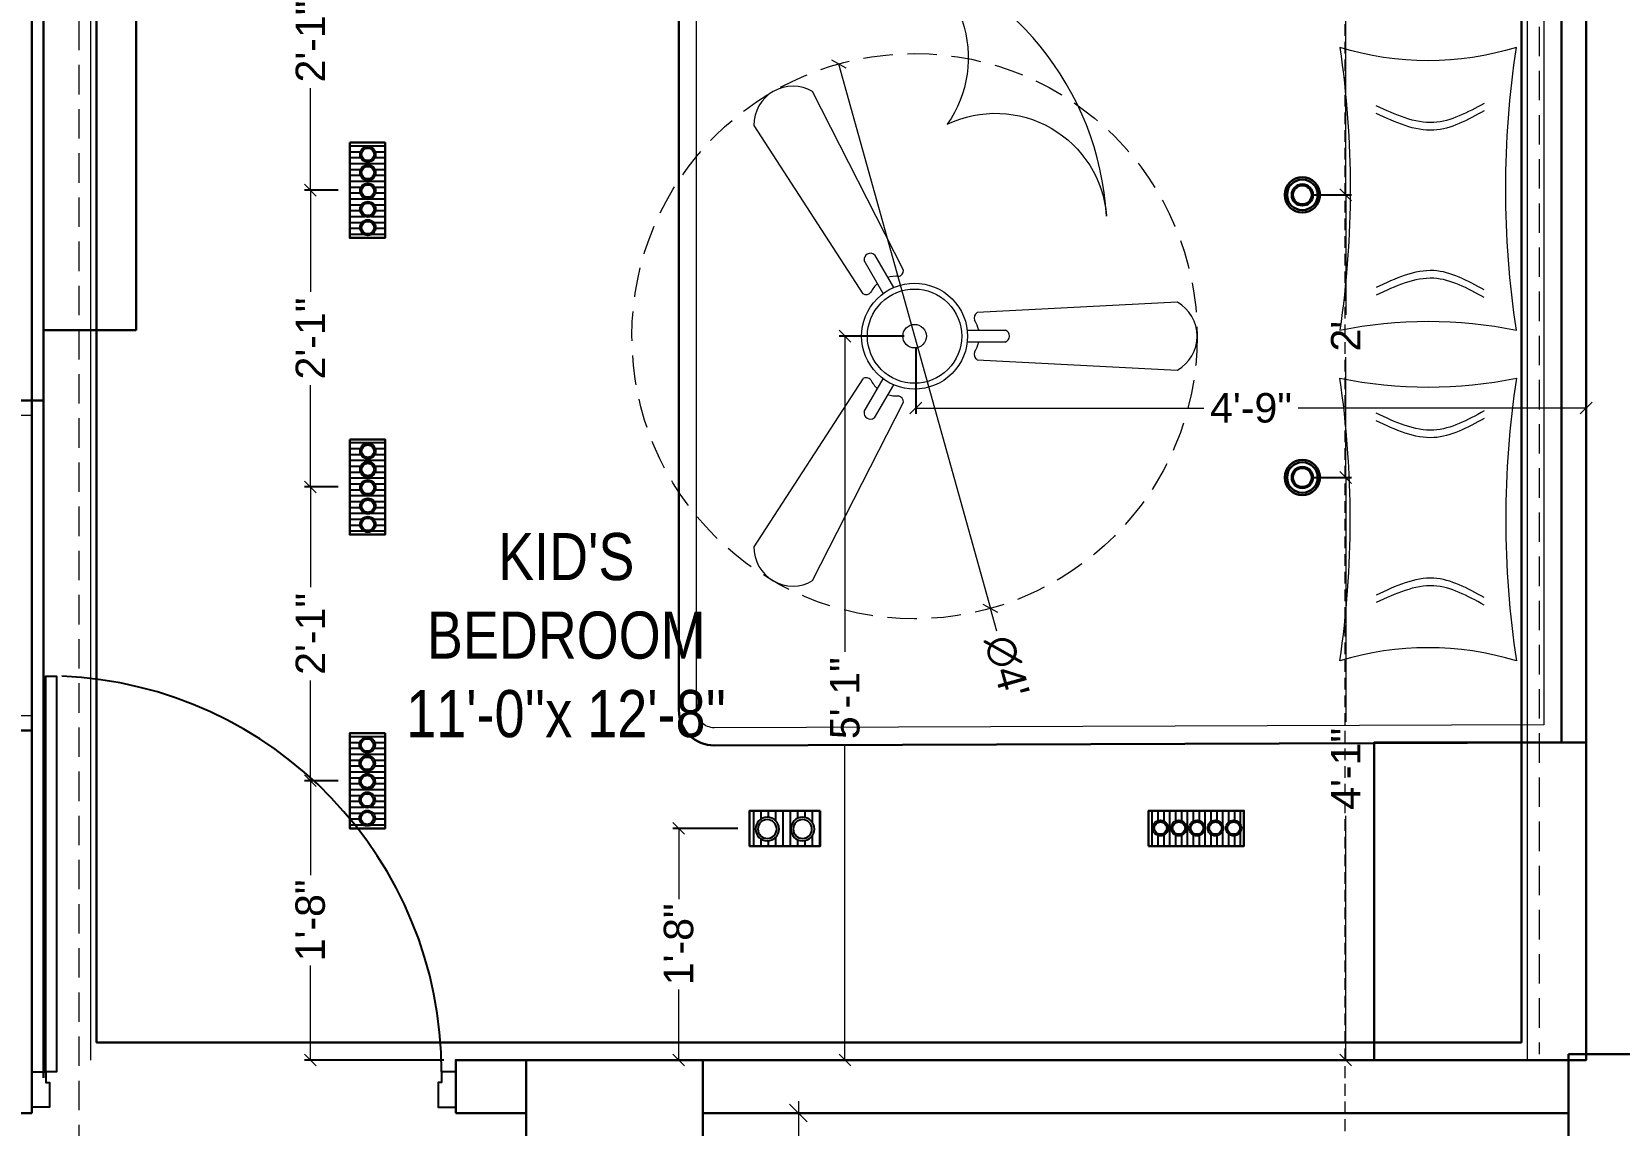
# Model space of a CAD drawing. Header units: millimetres. Extents: x 56222 to 3066687, y -650199 to -121287.
# Drawn here: x 129309.3 to 129444.1, y -185277.5 to -185184.6 of the extents above; entities that cross this region are included whole.
import ezdxf

# ---------------------------------------------------------------- set-up
doc = ezdxf.new("R2010")
doc.units = ezdxf.units.MM
doc.header["$MEASUREMENT"] = 0
doc.header["$PDMODE"] = 35
for name, pattern in [('00 . GROUND FLOOR$0$DASHED', [0.75, 0.5, -0.25]), ('CENTER', [2, 1.25, -0.25, 0.25, -0.25]), ('DASHED', [0.75, 0.5, -0.25]), ('DASHED2', [0.375, 0.25, -0.125]), ('DASHEDX2', [1.5, 1, -0.5])]:
    doc.linetypes.add(name, pattern=pattern)
doc.layers.get('Defpoints').update_dxf_attribs({"color": 220})
doc.layers.add('AR DOOR', color=40, linetype='Continuous')
doc.layers.add('AR ELE-5', color=134, linetype='Continuous')
for name, color, linetype, lineweight in [('COLUMN', 1, 'Continuous', 30), ('dim05', 1, 'Continuous', 13), ('Electrical', 84, 'Continuous', 30), ('FIRST FLOOR', 7, 'Continuous', 9), ('FIRST FLOOR ( TEXT )', 7, 'Continuous', 9), ('FIRST FLOOR_( PLine )_', 251, 'Continuous', 30), ('FURNITURE', 32, 'Continuous', 9), ('furniture dimensions', 1, 'DASHED', 0), ('FURNITURE-1', 252, 'Continuous', 13), ('GF FALSE CEILING', 6, 'Continuous', 35), ('Labelling', 1, 'Continuous', 25), ('wall', 7, 'Continuous', 30)]:
    doc.layers.add(name, color=color, linetype=linetype, lineweight=lineweight)
doc.styles.add('Arial', font='arial.ttf')
doc.styles.add('century g', font='GOTHIC.TTF')
doc.styles.add('KATHA', font='swissc.ttf')
doc.styles.get("Standard").update_dxf_attribs({"font": 'arial.ttf', "height": 6})
doc.dimstyles.new('Archana', dxfattribs={"dimtxt": 2, "dimasz": 0.75, "dimexe": 0.5, "dimexo": 0.5, "dimgap": 0, "dimtad": 0, "dimzin": 0, "dimdsep": 46, "dimlunit": 4, "dimtxsty": 'century g', "dimblk": 'OBLIQUE', "dimcen": 0, "dimdle": 1, "dimclrd": 256, "dimclre": 256, "dimclrt": 256, "dimadec": 0, "dimazin": 0, "dimtfac": 1, "dimtofl": 0, "dimtmove": 1, "dimatfit": 3, "dimfxl": 1, "dimfxlon": 1, "dimtolj": 1, "dimtzin": 0, "dimlwd": -1, "dimlwe": -1, "dimarcsym": 0})
doc.dimstyles.new('ISO-25', dxfattribs={"dimtxt": 2.5, "dimasz": 1, "dimexe": 0.5, "dimexo": 1, "dimtad": 0, "dimdec": 1, "dimlunit": 4, "dimtxsty": 'Standard', "dimblk": 'OBLIQUE', "dimcen": 2.5, "dimclrd": 1, "dimclre": 1, "dimclrt": 5, "dimadec": 0, "dimazin": 0, "dimtfac": 1, "dimtdec": 1, "dimtmove": 0, "dimatfit": 3, "dimfxl": 1, "dimlwd": -1, "dimarcsym": 0})

# ---------------------------------------------------------------- blocks, each defined once
blk = doc.blocks.new('*U19')
for points in [[(-1160, 0), (-1120, 0), (-1120, 30), (-1110, 30), (-1110, 100), (-1160, 100)], [(40, 0), (0, 0), (0, 30), (-10, 30), (-10, 100), (40, 100)], [(0, 0), (0, -1120), (-30, -1120), (-30, 0)]]:
    blk.add_lwpolyline(points, close=True)
at = {"layer": 'AR ELE-5', "linetype": 'ByBlock', "ltscale": 15}
blk.add_arc((1.6, 0.7), 1121.6, 180.0347, 267.627, dxfattribs=at)
blk = doc.blocks.new('KIDS')
at = {"layer": 'FURNITURE', "color": 9, "lineweight": 5, "true_color": 0xc7c8ca}
for p, q in [((134669.9, -183424.79), (134669.9, -183300.79)), ((134682.4, -183301.79), (134807.4, -183301.79)), ((134679.9, -183424.79), (134681.4, -183428.79)), ((134681.4, -183424.79), (134679.9, -183428.79)), ((134682.4, -183423.79), (134807.4, -183423.79))]:
    blk.add_line(p, q, dxfattribs=at)
at = {"layer": 'FURNITURE', "color": 9, "lineweight": 30, "true_color": 0xc7c8ca}
for p, q in [((134682.4, -183300.79), (134682.4, -183301.79)), ((134669.9, -183301.79), (134682.4, -183301.79)), ((134679.9, -183423.79), (134679.9, -183301.79)), ((134691.41, -183427.92), (134691.41, -183419.92)), ((134691.41, -183419.92), (134745.41, -183419.92)), ((134745.41, -183419.92), (134745.41, -183427.79)), ((134669.9, -183423.79), (134682.4, -183423.79)), ((134681.4, -183424.79), (134679.9, -183424.79)), ((134681.4, -183424.79), (134681.4, -183428.79)), ((134682.4, -183423.79), (134682.4, -183428.79)), ((134808.9, -183427.79), (134682.4, -183427.79)), ((134751.4, -183428.79), (134751.4, -183427.79)), ((134751.4, -183428.79), (134779.4, -183428.79))]:
    blk.add_line(p, q, dxfattribs=at)
at = {"layer": 'FURNITURE', "color": 9, "linetype": '00 . GROUND FLOOR$0$DASHED', "lineweight": 5, "true_color": 0xc7c8ca}
blk.add_line((134679.9, -183314.79), (134655.9, -183314.79), dxfattribs=at)
at = {"layer": 'FURNITURE', "color": 9, "true_color": 0xc7c8ca}
for p, q in [((134673.48, -183336.52, -0.04), (134677.38, -183336.52, -0.04)), ((134673.48, -183336.52, -0.04), (134673.48, -183352.07, -0.04)), ((134673.48, -183374.76, -0.04), (134677.38, -183374.76, -0.04)), ((134673.48, -183374.76, -0.04), (134673.48, -183390.31, -0.04))]:
    blk.add_line(p, q, dxfattribs=at)
at = {"layer": 'FURNITURE'}
blk.add_line((134677.38, -183352.07, -0.04), (134673.48, -183352.07, -0.04), dxfattribs=at)
at = {"layer": 'FURNITURE', "color": 9, "lineweight": 30, "true_color": 0xc7c8ca}
for points in [[(134682.4, -183296.79), (134780.43, -183296.79), (134780.43, -183298.89), (134682.4, -183298.89)], [(134780.43, -183296.79), (134780.43, -183314.79), (134807.4, -183314.79), (134807.4, -183296.79)]]:
    blk.add_lwpolyline(points, close=True, dxfattribs=at)
blk.add_lwpolyline([(134679.9, -183301.79), (134679.9, -183314.79), (134711.43, -183314.79), (134711.43, -183298.89), (134682.4, -183298.89)], dxfattribs=at)
blk.add_lwpolyline([(134777.68, -183373.83), (134714.68, -183373.83, -0.414214), (134711.68, -183370.83), (134711.43, -183298.89), (134780.43, -183298.89), (134780.68, -183370.83, -0.414214)], format="xyb", close=True, dxfattribs=at)
at = {"layer": 'FURNITURE', "color": 9, "linetype": 'DASHEDX2', "lineweight": 25, "true_color": 0xc7c8ca}
for points in [[(134655.9, -183334.79), (134671.01, -183334.79), (134671.01, -183300.79), (134655.9, -183300.79)], [(134655.9, -183393.79), (134671.01, -183393.79), (134671.01, -183424.79), (134655.9, -183424.79)]]:
    blk.add_lwpolyline(points, close=True, dxfattribs=at)
at = {"layer": 'FURNITURE', "color": 9, "true_color": 0xc7c8ca}
for points in [[(134777.68, -183372.33), (134714.68, -183372.33, -0.414214), (134713.18, -183370.83), (134712.93, -183300.39), (134778.93, -183300.39), (134779.18, -183370.83, -0.414214)], [(134727.94, -183351.04, -0.527965), (134735.73, -183337.52, 0.323475), (134712.93, -183356.16, -0.508743), (134727.94, -183351.04)]]:
    blk.add_lwpolyline(points, format="xyb", close=True, dxfattribs=at)
at = {"layer": 'FURNITURE', "color": 9, "true_color": 0xc7c8ca, "elevation": -0.01}
for points in [[(134745.42, -183317.71, -0.100586), (134745.42, -183302.71, -0.075726), (134721.42, -183302.71, -0.148967), (134721.42, -183317.71, -0.074116)], [(134749.5, -183317.71, 0.100586), (134749.5, -183302.71, 0.075726), (134773.5, -183302.71, 0.148967), (134773.5, -183317.71, 0.074116)]]:
    blk.add_lwpolyline(points, format="xyb", close=True, dxfattribs=at)
at = {"layer": 'FURNITURE', "color": 9, "true_color": 0xc7c8ca, "elevation": -0.04, "flags": 128}
for points in [[(134675.16, -183352.07), (134675.16, -183354.29), (134682.54, -183354.29, 0.853613), (134682.59, -183334.29), (134675.16, -183334.29), (134675.16, -183336.51)], [(134677.38, -183352.07), (134675.16, -183352.07), (134682.36, -183352.07, 0.835758), (134682.4, -183336.51), (134677.38, -183336.51), (134675.16, -183336.51)], [(134675.16, -183390.3), (134675.16, -183392.52), (134682.54, -183392.52, 0.853613), (134682.59, -183372.52), (134675.16, -183372.52), (134675.16, -183374.75)], [(134677.38, -183390.3), (134675.16, -183390.3), (134682.36, -183390.3, 0.835758), (134682.4, -183374.75), (134677.38, -183374.75), (134675.16, -183374.75)]]:
    blk.add_lwpolyline(points, format="xyb", dxfattribs=at)
at = {"layer": 'FURNITURE', "color": 9, "true_color": 0xc7c8ca}
for points in [[(134726.16, -183305.45, -0.01), (134726.93, -183306.86, -0.01), (134728.56, -183309.86, -0.01), (134727.12, -183312.98, -0.01), (134726.36, -183314.62, -0.01)], [(134726.8, -183305.45, -0.01), (134727.58, -183306.86, -0.01), (134729.21, -183309.86, -0.01), (134727.77, -183312.98, -0.01), (134727.01, -183314.62, -0.01)], [(134742, -183305.45, -0.01), (134741.22, -183306.86, -0.01), (134739.59, -183309.86, -0.01), (134741.03, -183312.98, -0.01), (134741.79, -183314.62, -0.01)], [(134742.64, -183305.45, -0.01), (134741.87, -183306.86, -0.01), (134740.24, -183309.86, -0.01), (134741.68, -183312.98, -0.01), (134742.44, -183314.62, -0.01)], [(134752.28, -183305.45, -0.01), (134753.05, -183306.86, -0.01), (134754.68, -183309.86, -0.01), (134753.24, -183312.98, -0.01), (134752.48, -183314.62, -0.01)], [(134752.92, -183305.45, -0.01), (134753.69, -183306.86, -0.01), (134755.32, -183309.86, -0.01), (134753.88, -183312.98, -0.01), (134753.13, -183314.62, -0.01)], [(134768.11, -183305.45, -0.01), (134767.34, -183306.86, -0.01), (134765.71, -183309.86, -0.01), (134767.15, -183312.98, -0.01), (134767.91, -183314.62, -0.01)], [(134768.76, -183305.45, -0.01), (134767.99, -183306.86, -0.01), (134766.35, -183309.86, -0.01), (134767.8, -183312.98, -0.01), (134768.55, -183314.62, -0.01)]]:
    blk.add_open_spline(points, degree=3, knots=[0, 0, 0, 0, 4.577917, 9.671137, 9.671137, 9.671137, 9.671137], dxfattribs=at)
blk = doc.blocks.new('_Oblique')
at = {"layer": 'wall', "color": 0, "lineweight": -2}
blk.add_line((-0.5, -0.5), (0.5, 0.5), dxfattribs=at)
blk = doc.blocks.new('*D195')
at = {"layer": 'Defpoints', "color": 0, "lineweight": 30, "transparency": 16777216}
for p in [(129377.81, -185187.37), (129390.71, -185233.61)]:
    blk.add_point(p, dxfattribs=at)
at = {"layer": 'dim05', "color": 1, "linetype": 'Continuous', "transparency": 16777216}
for p in [(129377.81, -185187.37), (129391.24, -185235.53)]:
    blk.add_line(p, (129390.71, -185233.61), dxfattribs=at)
at = {"layer": 'dim05', "color": 1, "transparency": 16777216}
for p, rotation in [((129377.81, -185187.37), 285.5798306213603), ((129390.71, -185233.61), 105.5798306213603)]:
    blk.add_blockref('_Oblique', p, dxfattribs=dict(at, rotation=rotation))
at = {"layer": 'dim05', "color": 5, "lineweight": 25, "transparency": 16777216, "insert": (129392.09, -185238.55), "char_height": 2.5, "attachment_point": 5, "rotation": 285.5798, "style": 'Arial'}
blk.add_mtext("∅4'", dxfattribs=at)
blk = doc.blocks.new('*D198')
at = {"layer": 'Defpoints', "color": 0, "lineweight": 30, "transparency": 16777216}
for p in [(129384.37, -185210.49), (129378.35, -185271.96), (129384.37, -185271.96)]:
    blk.add_point(p, dxfattribs=at)
at = {"layer": 'dim05', "color": 1, "linetype": 'Continuous', "lineweight": -2, "transparency": 16777216}
for p, q in [((129383.37, -185210.49), (129377.85, -185210.49)), ((129383.37, -185271.96), (129377.85, -185271.96))]:
    blk.add_line(p, q, dxfattribs=at)
at = {"layer": 'dim05', "color": 1, "linetype": 'Continuous', "transparency": 16777216}
for p, q in [((129378.35, -185210.49), (129378.35, -185237.28)), ((129378.35, -185271.96), (129378.35, -185245.17))]:
    blk.add_line(p, q, dxfattribs=at)
at = {"layer": 'dim05', "color": 1, "transparency": 16777216}
for p, rotation in [((129378.35, -185210.49), 90), ((129378.35, -185271.96), 270)]:
    blk.add_blockref('_Oblique', p, dxfattribs=dict(at, rotation=rotation))
at = {"layer": 'dim05', "color": 5, "lineweight": 25, "transparency": 16777216, "insert": (129378.35, -185241.23), "char_height": 2.5, "attachment_point": 5, "rotation": 90, "style": 'Arial'}
blk.add_mtext('5\'-1"', dxfattribs=at)
blk = doc.blocks.new('*D199')
at = {"layer": 'Defpoints', "color": 0, "lineweight": 30, "transparency": 16777216}
for p in [(129384.37, -185210.49), (129441.29, -185210.49), (129441.29, -185216.59)]:
    blk.add_point(p, dxfattribs=at)
at = {"layer": 'dim05', "color": 1, "linetype": 'Continuous', "lineweight": -2, "transparency": 16777216}
for p, q in [((129384.37, -185211.49), (129384.37, -185217.09)), ((129441.29, -185211.49), (129441.29, -185217.09))]:
    blk.add_line(p, q, dxfattribs=at)
at = {"layer": 'dim05', "color": 1, "linetype": 'Continuous', "transparency": 16777216}
for p, q in [((129384.37, -185216.59), (129408.83, -185216.59)), ((129441.29, -185216.59), (129416.83, -185216.59))]:
    blk.add_line(p, q, dxfattribs=at)
at = {"layer": 'dim05', "color": 1, "transparency": 16777216, "rotation": 180}
blk.add_blockref('_Oblique', (129384.37, -185216.59), dxfattribs=at)
at = {"layer": 'dim05', "color": 1, "transparency": 16777216}
blk.add_blockref('_Oblique', (129441.29, -185216.59), dxfattribs=at)
at = {"layer": 'dim05', "color": 5, "lineweight": 25, "transparency": 16777216, "insert": (129412.83, -185216.59), "char_height": 2.5, "attachment_point": 5, "style": 'Arial'}
blk.add_mtext('4\'-9"', dxfattribs=at)
blk = doc.blocks.new('*D200')
at = {"layer": 'Defpoints', "color": 0, "lineweight": 30, "transparency": 16777216}
for p in [(129417.19, -185120.46), (129420.87, -185120.46), (129417.19, -185198.49)]:
    blk.add_point(p, dxfattribs=at)
at = {"layer": 'dim05', "color": 1, "linetype": 'Continuous', "lineweight": -2, "transparency": 16777216}
for p, q in [((129418.19, -185120.46), (129421.37, -185120.46)), ((129418.19, -185198.49), (129421.37, -185198.49))]:
    blk.add_line(p, q, dxfattribs=at)
at = {"layer": 'dim05', "color": 1, "linetype": 'Continuous', "transparency": 16777216}
for p, q in [((129420.87, -185120.46), (129420.87, -185155.52)), ((129420.87, -185198.49), (129420.87, -185163.43))]:
    blk.add_line(p, q, dxfattribs=at)
at = {"layer": 'dim05', "color": 1, "transparency": 16777216}
for p, rotation in [((129420.87, -185120.46), 90), ((129420.87, -185198.49), 270)]:
    blk.add_blockref('_Oblique', p, dxfattribs=dict(at, rotation=rotation))
at = {"layer": 'dim05', "color": 5, "lineweight": 25, "transparency": 16777216, "insert": (129420.87, -185159.48), "char_height": 2.5, "attachment_point": 5, "rotation": 90, "style": 'Arial'}
blk.add_mtext('6\'-6"', dxfattribs=at)
blk = doc.blocks.new('*D201')
at = {"layer": 'Defpoints', "color": 0, "lineweight": 30, "transparency": 16777216}
for p in [(129417.19, -185198.49), (129417.19, -185222.49), (129420.87, -185222.49)]:
    blk.add_point(p, dxfattribs=at)
at = {"layer": 'dim05', "color": 1, "linetype": 'Continuous', "lineweight": -2, "transparency": 16777216}
for p, q in [((129418.19, -185198.49), (129421.37, -185198.49)), ((129418.19, -185222.49), (129421.37, -185222.49))]:
    blk.add_line(p, q, dxfattribs=at)
at = {"layer": 'dim05', "color": 1, "linetype": 'Continuous', "transparency": 16777216}
for p, q in [((129420.87, -185198.49), (129420.87, -185208.69)), ((129420.87, -185222.49), (129420.87, -185212.28))]:
    blk.add_line(p, q, dxfattribs=at)
at = {"layer": 'dim05', "color": 1, "transparency": 16777216}
for p, rotation in [((129420.87, -185198.49), 90), ((129420.87, -185222.49), 270)]:
    blk.add_blockref('_Oblique', p, dxfattribs=dict(at, rotation=rotation))
at = {"layer": 'dim05', "color": 5, "lineweight": 25, "transparency": 16777216, "insert": (129420.87, -185210.49), "char_height": 2.5, "attachment_point": 5, "rotation": 90, "style": 'Arial'}
blk.add_mtext("2'", dxfattribs=at)
blk = doc.blocks.new('*D202')
at = {"layer": 'Defpoints', "color": 0, "lineweight": 30, "transparency": 16777216}
for p in [(129417.19, -185222.49), (129417.19, -185271.96), (129420.87, -185271.96)]:
    blk.add_point(p, dxfattribs=at)
at = {"layer": 'dim05', "color": 1, "linetype": 'Continuous', "lineweight": -2, "transparency": 16777216}
for p, q in [((129418.19, -185222.49), (129421.37, -185222.49)), ((129418.19, -185271.96), (129421.37, -185271.96))]:
    blk.add_line(p, q, dxfattribs=at)
at = {"layer": 'dim05', "color": 1, "linetype": 'Continuous', "transparency": 16777216}
for p, q in [((129420.87, -185222.49), (129420.87, -185243.23)), ((129420.87, -185271.96), (129420.87, -185251.22))]:
    blk.add_line(p, q, dxfattribs=at)
at = {"layer": 'dim05', "color": 1, "transparency": 16777216}
for p, rotation in [((129420.87, -185222.49), 90), ((129420.87, -185271.96), 270)]:
    blk.add_blockref('_Oblique', p, dxfattribs=dict(at, rotation=rotation))
at = {"layer": 'dim05', "color": 5, "lineweight": 25, "transparency": 16777216, "insert": (129420.87, -185247.23), "char_height": 2.5, "attachment_point": 5, "rotation": 90, "style": 'Arial'}
blk.add_mtext('4\'-1"', dxfattribs=at)
blk = doc.blocks.new('*D204')
at = {"layer": 'Defpoints', "color": 0, "lineweight": 30, "transparency": 16777216}
for p in [(129337.17, -185172.84), (129332.95, -185198.09), (129336.3, -185198.09)]:
    blk.add_point(p, dxfattribs=at)
at = {"layer": 'dim05', "color": 1, "linetype": 'Continuous', "lineweight": -2, "transparency": 16777216}
for p, q in [((129336.17, -185172.84), (129332.45, -185172.84)), ((129335.3, -185198.09), (129332.45, -185198.09))]:
    blk.add_line(p, q, dxfattribs=at)
at = {"layer": 'dim05', "color": 1, "linetype": 'Continuous', "transparency": 16777216}
for p, q in [((129332.95, -185172.84), (129332.95, -185181.5)), ((129332.95, -185198.09), (129332.95, -185189.44))]:
    blk.add_line(p, q, dxfattribs=at)
at = {"layer": 'dim05', "color": 1, "transparency": 16777216}
for p, rotation in [((129332.95, -185172.84), 90), ((129332.95, -185198.09), 270)]:
    blk.add_blockref('_Oblique', p, dxfattribs=dict(at, rotation=rotation))
at = {"layer": 'dim05', "color": 5, "lineweight": 25, "transparency": 16777216, "insert": (129332.95, -185185.47), "char_height": 2.5, "attachment_point": 5, "rotation": 90, "style": 'Arial'}
blk.add_mtext('2\'-1"', dxfattribs=at)
blk = doc.blocks.new('*D286')
at = {"layer": 'Defpoints', "color": 0, "lineweight": 30, "transparency": 16777216}
for p in [(129332.95, -185223.29), (129336.3, -185223.29), (129336.3, -185248.24)]:
    blk.add_point(p, dxfattribs=at)
at = {"layer": 'dim05', "color": 1, "linetype": 'Continuous', "lineweight": -2, "transparency": 16777216}
for p, q in [((129335.3, -185223.29), (129332.45, -185223.29)), ((129335.3, -185248.24), (129332.45, -185248.24))]:
    blk.add_line(p, q, dxfattribs=at)
at = {"layer": 'dim05', "color": 1, "linetype": 'Continuous', "transparency": 16777216}
for p, q in [((129332.95, -185223.29), (129332.95, -185231.8)), ((129332.95, -185248.24), (129332.95, -185239.74))]:
    blk.add_line(p, q, dxfattribs=at)
at = {"layer": 'dim05', "color": 1, "transparency": 16777216}
for p, rotation in [((129332.95, -185223.29), 90), ((129332.95, -185248.24), 270)]:
    blk.add_blockref('_Oblique', p, dxfattribs=dict(at, rotation=rotation))
at = {"layer": 'dim05', "color": 5, "lineweight": 25, "transparency": 16777216, "insert": (129332.95, -185235.77), "char_height": 2.5, "attachment_point": 5, "rotation": 90, "style": 'Arial'}
blk.add_mtext('2\'-1"', dxfattribs=at)
blk = doc.blocks.new('*D287')
at = {"layer": 'Defpoints', "color": 0, "lineweight": 30, "transparency": 16777216}
for p in [(129336.3, -185248.24), (129332.95, -185271.96), (129345.29, -185271.96)]:
    blk.add_point(p, dxfattribs=at)
at = {"layer": 'dim05', "color": 1, "linetype": 'Continuous', "lineweight": -2, "transparency": 16777216}
for p, q in [((129335.3, -185248.24), (129332.45, -185248.24)), ((129344.29, -185271.96), (129332.45, -185271.96))]:
    blk.add_line(p, q, dxfattribs=at)
at = {"layer": 'dim05', "color": 1, "linetype": 'Continuous', "transparency": 16777216}
for p, q in [((129332.95, -185248.24), (129332.95, -185256.27)), ((129332.95, -185271.96), (129332.95, -185263.93))]:
    blk.add_line(p, q, dxfattribs=at)
at = {"layer": 'dim05', "color": 1, "transparency": 16777216}
for p, rotation in [((129332.95, -185248.24), 90), ((129332.95, -185271.96), 270)]:
    blk.add_blockref('_Oblique', p, dxfattribs=dict(at, rotation=rotation))
at = {"layer": 'dim05', "color": 5, "lineweight": 25, "transparency": 16777216, "insert": (129332.95, -185260.1), "char_height": 2.5, "attachment_point": 5, "rotation": 90, "style": 'Arial'}
blk.add_mtext('1\'-8"', dxfattribs=at)
blk = doc.blocks.new('bjf')
at = {"layer": 'Electrical', "lineweight": 25, "true_color": 0x000000}
h = blk.add_hatch(dxfattribs=at)
h.set_pattern_fill('ANSI31', color=18, scale=5, angle=45)
h.set_pattern_definition([(90, (131463.1016, -184596.8727), (-0.625, 0), [])])
h.paths.add_polyline_path([(132070.78, -185180.43), (132064.78, -185180.43), (132064.78, -185183.43), (132070.78, -185183.43)])
h.paths.add_polyline_path([(132067.28, -185181.88, -1), (132065.28, -185181.88, -1)], flags=16)
h.paths.add_polyline_path([(132070.28, -185181.88, -1), (132068.28, -185181.88, -1)], flags=16)
at = {"layer": 'Electrical', "color": 240, "true_color": 0xed1f24}
blk.add_lwpolyline([(132070.78, -185183.43), (132064.78, -185183.43), (132064.78, -185180.43), (132070.78, -185180.43)], close=True, dxfattribs=at)
at = {"layer": 'Electrical', "color": 18, "lineweight": 25, "true_color": 0x000000}
for centre, radius in [((132066.28, -185181.88), 1), ((132066.28, -185181.88), 0.8), ((132069.28, -185181.88), 1), ((132069.28, -185181.88), 0.8)]:
    blk.add_circle(centre, radius, dxfattribs=at)
blk = doc.blocks.new('*D299')
at = {"layer": 'Defpoints', "color": 0, "lineweight": 30, "transparency": 16777216}
for p in [(129332.95, -185198.09), (129336.3, -185198.09), (129336.3, -185223.29)]:
    blk.add_point(p, dxfattribs=at)
at = {"layer": 'dim05', "color": 1, "linetype": 'Continuous', "lineweight": -2, "transparency": 16777216}
for p, q in [((129335.3, -185198.09), (129332.45, -185198.09)), ((129335.3, -185223.29), (129332.45, -185223.29))]:
    blk.add_line(p, q, dxfattribs=at)
at = {"layer": 'dim05', "color": 1, "linetype": 'Continuous', "transparency": 16777216}
for p, q in [((129332.95, -185198.09), (129332.95, -185206.72)), ((129332.95, -185223.29), (129332.95, -185214.66))]:
    blk.add_line(p, q, dxfattribs=at)
at = {"layer": 'dim05', "color": 1, "transparency": 16777216}
for p, rotation in [((129332.95, -185198.09), 90), ((129332.95, -185223.29), 270)]:
    blk.add_blockref('_Oblique', p, dxfattribs=dict(at, rotation=rotation))
at = {"layer": 'dim05', "color": 5, "lineweight": 25, "transparency": 16777216, "insert": (129332.95, -185210.69), "char_height": 2.5, "attachment_point": 5, "rotation": 90, "style": 'Arial'}
blk.add_mtext('2\'-1"', dxfattribs=at)
blk = doc.blocks.new('*D300')
at = {"layer": 'Defpoints', "color": 0, "lineweight": 30, "transparency": 16777216}
for p in [(129364.23, -185252.29), (129370.25, -185252.29), (129372.73, -185271.96)]:
    blk.add_point(p, dxfattribs=at)
at = {"layer": 'dim05', "color": 1, "linetype": 'Continuous', "lineweight": -2, "transparency": 16777216}
for p, q in [((129369.25, -185252.29), (129363.73, -185252.29)), ((129371.73, -185271.96), (129363.73, -185271.96))]:
    blk.add_line(p, q, dxfattribs=at)
at = {"layer": 'dim05', "color": 1, "linetype": 'Continuous', "transparency": 16777216}
for p, q in [((129364.23, -185252.29), (129364.23, -185258.3)), ((129364.23, -185271.96), (129364.23, -185265.96))]:
    blk.add_line(p, q, dxfattribs=at)
at = {"layer": 'dim05', "color": 1, "transparency": 16777216}
for p, rotation in [((129364.23, -185252.29), 90), ((129364.23, -185271.96), 270)]:
    blk.add_blockref('_Oblique', p, dxfattribs=dict(at, rotation=rotation))
at = {"layer": 'dim05', "color": 5, "lineweight": 25, "transparency": 16777216, "insert": (129364.23, -185262.13), "char_height": 2.5, "attachment_point": 5, "rotation": 90, "style": 'Arial'}
blk.add_mtext('1\'-8"', dxfattribs=at)
blk = doc.blocks.new('*D418')
at = {"layer": 'Defpoints', "color": 0, "linetype": 'Continuous', "lineweight": 30, "transparency": 16777216}
for p in [(129378.86, -185276.46), (129374.4, -185298.46), (129377.79, -185298.46)]:
    blk.add_point(p, dxfattribs=at)
at = {"layer": 'furniture dimensions', "color": 5, "linetype": 'Continuous', "transparency": 16777216}
for p, q in [((129374.4, -185275.46), (129374.4, -185282.58)), ((129374.4, -185299.46), (129374.4, -185292.34)), ((129377.29, -185298.46), (129373.9, -185298.46))]:
    blk.add_line(p, q, dxfattribs=at)
at = {"layer": 'furniture dimensions', "color": 5, "linetype": 'ByBlock', "transparency": 16777216}
blk.add_line((129378.36, -185276.46), (129373.9, -185276.46), dxfattribs=at)
at = {"layer": 'furniture dimensions', "color": 5, "linetype": 'Continuous', "transparency": 16777216, "xscale": 1.5, "yscale": 1.5, "zscale": 1.5}
for p, rotation in [((129374.4, -185276.46), 90), ((129374.4, -185298.46), 270)]:
    blk.add_blockref('_Oblique', p, dxfattribs=dict(at, rotation=rotation))
at = {"layer": 'furniture dimensions', "linetype": 'Continuous', "lineweight": 0, "transparency": 16777216, "insert": (129374.4, -185287.46), "char_height": 3, "attachment_point": 5, "rotation": 90, "style": 'century g'}
blk.add_mtext('\\A1;1\'-10"', dxfattribs=at)

msp = doc.modelspace()

# ---------------------------------------------------------------- hatches: boundary and pattern name
at = {"layer": 'Electrical', "lineweight": 25, "true_color": 0x000000}
h = msp.add_hatch(dxfattribs=at)
h.set_pattern_fill('ANSI31', color=18, scale=4, angle=135)
h.set_pattern_definition([(180, (108368.4655, -198127.3295), (-4e-16, -0.5), [])])
h.paths.add_polyline_path([(129336.3, -185196.38), (129337.35, -185195.51, 0.675401), (129338.49, -185195.05, 0.15536), (129338.37, -185194.67), (129339.12, -185194.05), (129339.3, -185194.05), (129339.3, -185202.14), (129336.3, -185202.14)])
h.paths.add_polyline_path([(129337.17, -185201.27, 1), (129338.49, -185201.27, 1)], flags=16)
h.paths.add_polyline_path([(129338.49, -185199.72, 1), (129337.17, -185199.72, 1)], flags=16)
h.paths.add_polyline_path([(129337.3, -185201.27, 1), (129338.36, -185201.27, 1)], flags=0)
h.paths.add_polyline_path([(129338.36, -185199.72, 1), (129337.3, -185199.72, 1)], flags=0)
h.paths.add_polyline_path([(129338.49, -185198.16, 1), (129337.17, -185198.16, 1)], flags=16)
h.paths.add_polyline_path([(129338.36, -185198.16, 1), (129337.3, -185198.16, 1)], flags=0)
h.paths.add_polyline_path([(129338.49, -185196.61, 1), (129337.17, -185196.61, 1)], flags=16)
h.paths.add_polyline_path([(129338.36, -185196.61, 1), (129337.3, -185196.61, 1)], flags=0)
h.paths.add_polyline_path([(129337.35, -185195.51), (129336.3, -185196.38), (129336.3, -185194.05), (129339.12, -185194.05), (129338.37, -185194.67, 0.731062), (129337.17, -185195.05, 0.193744)], flags=17)
h = msp.add_hatch(dxfattribs=at)
h.set_pattern_fill('ANSI31', color=18, scale=4, angle=135)
h.set_pattern_definition([(180, (108368.4655, -198152.52947), (-4e-16, -0.5), [])])
h.paths.add_polyline_path([(129336.3, -185221.58), (129337.35, -185220.71, 0.675401), (129338.49, -185220.25, 0.15536), (129338.37, -185219.87), (129339.12, -185219.25), (129339.3, -185219.25), (129339.3, -185227.34), (129336.3, -185227.34)])
h.paths.add_polyline_path([(129337.17, -185226.47, 1), (129338.49, -185226.47, 1)], flags=16)
h.paths.add_polyline_path([(129338.49, -185224.92, 1), (129337.17, -185224.92, 1)], flags=16)
h.paths.add_polyline_path([(129337.3, -185226.47, 1), (129338.36, -185226.47, 1)], flags=0)
h.paths.add_polyline_path([(129338.36, -185224.92, 1), (129337.3, -185224.92, 1)], flags=0)
h.paths.add_polyline_path([(129338.49, -185223.36, 1), (129337.17, -185223.36, 1)], flags=16)
h.paths.add_polyline_path([(129338.36, -185223.36, 1), (129337.3, -185223.36, 1)], flags=0)
h.paths.add_polyline_path([(129338.49, -185221.81, 1), (129337.17, -185221.81, 1)], flags=16)
h.paths.add_polyline_path([(129338.36, -185221.81, 1), (129337.3, -185221.81, 1)], flags=0)
h.paths.add_polyline_path([(129337.35, -185220.71), (129336.3, -185221.58), (129336.3, -185219.25), (129339.12, -185219.25), (129338.37, -185219.87, 0.731062), (129337.17, -185220.25, 0.193744)], flags=17)
h = msp.add_hatch(dxfattribs=at)
h.set_pattern_fill('ANSI31', color=18, scale=4, angle=135)
h.set_pattern_definition([(180, (108267.94127, -198177.48123), (-4e-16, -0.5), [])])
h.paths.add_polyline_path([(129339.3, -185246.53), (129338.25, -185245.66, -0.675401), (129337.11, -185245.2, -0.15536), (129337.24, -185244.82), (129336.49, -185244.2), (129336.3, -185244.2), (129336.3, -185252.29), (129339.3, -185252.29)])
h.paths.add_polyline_path([(129338.44, -185251.42, -1), (129337.11, -185251.42, -1)], flags=16)
h.paths.add_polyline_path([(129337.11, -185249.87, -1), (129338.44, -185249.87, -1)], flags=16)
h.paths.add_polyline_path([(129338.31, -185251.42, -1), (129337.25, -185251.42, -1)], flags=0)
h.paths.add_polyline_path([(129337.25, -185249.87, -1), (129338.31, -185249.87, -1)], flags=0)
h.paths.add_polyline_path([(129337.11, -185248.31, -1), (129338.44, -185248.31, -1)], flags=16)
h.paths.add_polyline_path([(129337.25, -185248.31, -1), (129338.31, -185248.31, -1)], flags=0)
h.paths.add_polyline_path([(129337.11, -185246.76, -1), (129338.44, -185246.76, -1)], flags=16)
h.paths.add_polyline_path([(129337.25, -185246.76, -1), (129338.31, -185246.76, -1)], flags=0)
h.paths.add_polyline_path([(129338.25, -185245.66), (129339.3, -185246.53), (129339.3, -185244.2), (129336.49, -185244.2), (129337.24, -185244.82, -0.731062), (129338.44, -185245.2, -0.193744)], flags=17)
h = msp.add_hatch(dxfattribs=at)
h.set_pattern_fill('ANSI31', color=18, scale=4, angle=45)
h.set_pattern_definition([(90, (116412.94763, -164182.42624), (-0.5, 4e-16), [])])
h.paths.add_polyline_path([(129406.47, -185253.79), (129405.6, -185252.74, 0.675401), (129405.14, -185251.6, 0.15536), (129404.76, -185251.72), (129404.14, -185250.97), (129404.14, -185250.79), (129412.23, -185250.79), (129412.23, -185253.79)])
h.paths.add_polyline_path([(129411.36, -185252.92, 1), (129411.36, -185251.6, 1)], flags=16)
h.paths.add_polyline_path([(129409.81, -185251.6, 1), (129409.81, -185252.92, 1)], flags=16)
h.paths.add_polyline_path([(129411.36, -185252.79, 1), (129411.36, -185251.73, 1)], flags=0)
h.paths.add_polyline_path([(129409.81, -185251.73, 1), (129409.81, -185252.79, 1)], flags=0)
h.paths.add_polyline_path([(129408.25, -185251.6, 1), (129408.25, -185252.92, 1)], flags=16)
h.paths.add_polyline_path([(129408.25, -185251.73, 1), (129408.25, -185252.79, 1)], flags=0)
h.paths.add_polyline_path([(129406.7, -185251.6, 1), (129406.7, -185252.92, 1)], flags=16)
h.paths.add_polyline_path([(129406.7, -185251.73, 1), (129406.7, -185252.79, 1)], flags=0)
h.paths.add_polyline_path([(129405.6, -185252.74), (129406.47, -185253.79), (129404.14, -185253.79), (129404.14, -185250.97), (129404.76, -185251.72, 0.731062), (129405.14, -185252.92, 0.193744)], flags=17)

# ---------------------------------------------------------------- linework, layer by layer
at = {"layer": 'COLUMN', "transparency": 33554687}
for points in [[(129439.79, -185271.46), (129450.29, -185271.46), (129450.29, -185286.46), (129439.79, -185286.46)], [(129366.29, -185271.96), (129366.29, -185282.46), (129351.29, -185282.46), (129351.29, -185271.96)]]:
    msp.add_lwpolyline(points, close=True, dxfattribs=at)
at = {"layer": 'Electrical', "lineweight": 15, "ltscale": 20}
for p, q in [((129383.33, -185204.88), (129375.6, -185189.72)), ((129370.6, -185192.61), (129379.87, -185206.88)), ((129381.59, -185206.86), (129379.97, -185204.06)), ((129380.85, -185203.58), (129382.46, -185206.36)), ((129406.57, -185207.6), (129389.58, -185208.49)), ((129388.73, -185209.99), (129391.97, -185209.99)), ((129391.95, -185210.99), (129388.73, -185210.99)), ((129389.58, -185212.49), (129406.57, -185213.37)), ((129379.87, -185214.1), (129370.61, -185228.37)), ((129379.98, -185216.89), (129381.59, -185214.11)), ((129382.46, -185214.61), (129380.84, -185217.42)), ((129375.6, -185231.25), (129383.33, -185216.1))]:
    msp.add_line(p, q, dxfattribs=at)
at = {"layer": 'Electrical', "color": 240, "true_color": 0xed1f24}
for points in [[(129336.3, -185194.05), (129336.3, -185202.14), (129339.3, -185202.14), (129339.3, -185194.05)], [(129336.3, -185219.25), (129336.3, -185227.34), (129339.3, -185227.34), (129339.3, -185219.25)], [(129339.3, -185244.2), (129339.3, -185252.29), (129336.3, -185252.29), (129336.3, -185244.2)], [(129404.14, -185253.79), (129412.23, -185253.79), (129412.23, -185250.79), (129404.14, -185250.79)]]:
    msp.add_lwpolyline(points, close=True, dxfattribs=at)
at = {"layer": 'Electrical', "linetype": 'DASHED', "lineweight": 15, "ltscale": 5}
msp.add_circle((129384.26, -185210.49), 24, dxfattribs=at)
at = {"layer": 'Electrical', "color": 18, "lineweight": 25, "true_color": 0x000000}
for centre, radius in [((129337.83, -185195.05), 0.662), ((129337.83, -185195.05), 0.53), ((129337.83, -185196.61), 0.662), ((129337.83, -185196.61), 0.53), ((129337.83, -185198.16), 0.662), ((129337.83, -185198.16), 0.53), ((129337.83, -185199.72), 0.662), ((129337.83, -185199.72), 0.53), ((129337.83, -185201.27), 0.662), ((129337.83, -185201.27), 0.53), ((129337.83, -185220.25), 0.662), ((129337.83, -185220.25), 0.53), ((129337.83, -185221.81), 0.662), ((129337.83, -185221.81), 0.53), ((129337.83, -185223.36), 0.662), ((129337.83, -185223.36), 0.53), ((129337.83, -185224.92), 0.662), ((129337.83, -185224.92), 0.53), ((129337.83, -185226.47), 0.662), ((129337.83, -185226.47), 0.53), ((129337.78, -185245.2), 0.662), ((129337.78, -185245.2), 0.53), ((129337.78, -185246.76), 0.662), ((129337.78, -185246.76), 0.53), ((129337.78, -185248.31), 0.662), ((129337.78, -185248.31), 0.53), ((129337.78, -185249.87), 0.662), ((129337.78, -185249.87), 0.53), ((129337.78, -185251.42), 0.662), ((129337.78, -185251.42), 0.53), ((129405.14, -185252.26), 0.662), ((129406.7, -185252.26), 0.662), ((129408.25, -185252.26), 0.662), ((129409.81, -185252.26), 0.662), ((129411.36, -185252.26), 0.662), ((129405.14, -185252.26), 0.53), ((129406.7, -185252.26), 0.53), ((129408.25, -185252.26), 0.53), ((129409.81, -185252.26), 0.53), ((129411.36, -185252.26), 0.53)]:
    msp.add_circle(centre, radius, dxfattribs=at)
at = {"layer": 'Electrical', "color": 18, "ltscale": 8, "true_color": 0x000000}
for centre, radius in [((129417.19, -185198.49), 1.5), ((129417.19, -185198.49), 1.3), ((129417.19, -185198.49), 0.904), ((129417.19, -185198.49), 0.804), ((129417.19, -185222.49), 1.5), ((129417.19, -185222.49), 1.3), ((129417.19, -185222.49), 0.904), ((129417.19, -185222.49), 0.804)]:
    msp.add_circle(centre, radius, dxfattribs=at)
at = {"layer": 'Electrical', "lineweight": 15, "ltscale": 20}
for centre, major_axis, start_param, end_param in [((129373.92, -185192.57), (-2.34, -2.34), 3.393055, 5.508159), ((129380.5, -185203.98), (-0.376, -0.376), 3.199655, 5.648809), ((129384.26, -185210.49), (-3.18, -3.18), 3.14161, 9.424795), ((129382.72, -185207.82), (-1.71, -1.71), 3.855511, 4.241762), ((129382.79, -185204.89), (-0.382, -0.382), 0.978238, 2.373008), ((129384.26, -185210.49), (-2.83, -2.83), 1.749190548672175e-05, 6.283202799085073), ((129380.14, -185206.41), (0.382, -0.382), -1.325776, 0.068994), ((129382.72, -185207.82), (-1.71, -1.71), 4.659452, 5.045703), ((129389.85, -185208.96), (0.382, -0.382), 2.863014, 4.257784), ((129404.95, -185210.49), (2.34, -2.34), -0.272136, 1.842967), ((129384.26, -185210.49), (0.707, -0.707), 1.570814, 7.853999), ((129387.34, -185210.49), (-1.71, -1.71), 2.565057, 2.951308), ((129387.34, -185210.49), (1.71, -1.71), 0.19032, 0.57657), ((129391.78, -185210.48), (0.376, -0.376), -0.465536, 1.983618), ((129389.85, -185212.01), (-0.382, -0.382), 5.167028, 6.561799), ((129380.14, -185214.56), (-0.382, -0.382), 3.072633, 4.467404), ((129382.72, -185213.15), (1.71, -1.71), 4.37911, 4.765361), ((129382.72, -185213.15), (1.71, -1.71), 5.183051, 5.569301), ((129382.79, -185216.09), (-0.382, -0.382), 2.339416, 3.734186), ((129380.51, -185217), (0.376, -0.376), 3.723254, 6.172408), ((129373.92, -185228.4), (-2.34, -2.34), 5.48745, 7.602554)]:
    msp.add_ellipse(centre, major_axis=major_axis, ratio=1, start_param=start_param, end_param=end_param, dxfattribs=at)
at = {"layer": 'FIRST FLOOR', "transparency": 33554687}
for p, q in [((129309.29, -185275.96), (129309.29, -185247.46)), ((129351.29, -185271.96), (129351.29, -185275.96))]:
    msp.add_line(p, q, dxfattribs=at)
at = {"layer": 'FIRST FLOOR_( PLine )_', "transparency": 33554687}
for p, q in [((129441.29, -185148.46), (129441.29, -185271.46)), ((129309.29, -185243.96), (129304.79, -185243.96)), ((129309.29, -185276.46), (129309.29, -185243.96)), ((129309.29, -185275.96), (129309.29, -185247.46)), ((129439.79, -185271.96), (129351.29, -185271.96)), ((129351.29, -185271.96), (129351.29, -185275.96)), ((129211.79, -185276.46), (129309.29, -185276.46)), ((129299.63, -185276.46), (129309.29, -185276.46)), ((129366.29, -185276.46), (129439.79, -185276.46))]:
    msp.add_line(p, q, dxfattribs=at)
for points in [[(129231.29, -185119.96), (129304.79, -185119.96), (129304.79, -185215.96), (129309.29, -185215.96), (129309.29, -185144.46), (129313.29, -185144.46), (129313.29, -185120.46), (129344.29, -185120.46), (129344.29, -185115.96), (129231.29, -185115.46)], [(129441.29, -185146.96), (129441.29, -185271.46)], [(129439.79, -185271.96), (129351.29, -185271.96), (129351.29, -185276.46)]]:
    msp.add_lwpolyline(points, dxfattribs=at)
at = {"layer": 'FIRST FLOOR_( PLine )_', "lineweight": 15, "transparency": 33554687}
for points in [[(129306.79, -185215.96), (129306.79, -185216.96), (129307.54, -185216.96), (129307.54, -185217.21), (129309.29, -185217.21), (129309.29, -185215.96)], [(129306.79, -185243.96), (129306.79, -185242.96), (129307.54, -185242.96), (129307.54, -185242.71), (129309.29, -185242.71), (129309.29, -185243.96)]]:
    msp.add_lwpolyline(points, close=True, dxfattribs=at)
at = {"layer": 'FIRST FLOOR_( PLine )_', "transparency": 33554687}
msp.add_lwpolyline([(129345.29, -185276.46), (129351.29, -185276.46), (129351.29, -185271.96), (129345.29, -185271.96)], close=True, dxfattribs=at)
msp.add_lwpolyline([(129345.29, -185276.46), (129351.29, -185276.46), (129351.29, -185271.96), (129345.29, -185271.96)], close=True, dxfattribs=at)
at = {"layer": 'FURNITURE-1', "color": 251, "linetype": 'DASHEDX2', "true_color": 0x636466}
msp.add_lwpolyline([(129424.66, -185110.49), (129420.79, -185110.49), (129420.79, -185432.49), (129425.82, -185432.57)], dxfattribs=at)
at = {"layer": 'GF FALSE CEILING', "color": 9, "lineweight": 30, "true_color": 0xc7c8ca}
msp.add_lwpolyline([(129314.79, -185135.57), (129314.79, -185270.46), (129435.79, -185270.46), (129435.79, -185135.57)], close=True, dxfattribs=at)
at = {"layer": 'Labelling', "color": 251, "linetype": 'DASHED2', "lineweight": 0, "ltscale": 10, "true_color": 0x636466, "transparency": 33554687}
for p, q in [((129437.29, -185120.46), (129437.29, -185271.46)), ((129313.29, -185142.46), (129313.29, -185280.46))]:
    msp.add_line(p, q, dxfattribs=at)

# ---------------------------------------------------------------- block references
at = {"layer": 'AR DOOR', "linetype": 'ByBlock', "lineweight": -2, "transparency": 33554687, "extrusion": (0, 0, -1), "xscale": -0.02999999999996949, "yscale": 0.02999999999996949, "zscale": -0.02999999999996949, "rotation": 180}
msp.add_blockref('*U19', (-129310.49, -185272.96), dxfattribs=at)
at = {"layer": 'dim05', "lineweight": 30, "rotation": 270}
msp.add_blockref('KIDS', (312738.08, -50464.56), dxfattribs=at)
at = {"layer": 'FURNITURE', "color": 242, "linetype": 'CENTER', "lineweight": 30, "true_color": 0xcd2027, "xscale": -1, "rotation": 180}
msp.add_blockref('bjf', (-2694.53, -370434.22), dxfattribs=at)

# ---------------------------------------------------------------- texts
at = {"layer": 'FIRST FLOOR ( TEXT )', "transparency": 33554687, "insert": (129354.68, -185235.9), "char_height": 4, "attachment_point": 5, "style": 'KATHA'}
msp.add_mtext("KID'S\\PBEDROOM\\P11'-0''x 12'-8''", dxfattribs=at)

# ---------------------------------------------------------------- dimensions: what is measured, and where the dimension line sits
at = {"layer": 'dim05', "color": 27, "lineweight": 25, "true_color": 0x7d5120}
for base, p1, p2, angle, override, picture, middle in [((129420.87, -185120.46), (129417.19, -185198.49), (129417.19, -185120.46), 270, {"dimtxsty": 'Arial', "dimtmove": 1}, '*D200', (129420.87, -185159.48)), ((129332.9515, -185198.0925), (129337.1694, -185172.8433), (129336.304, -185198.0925), 270, {"dimtxsty": 'Arial', "dimtmove": 1}, '*D204', (129332.9515, -185185.4679)), ((129332.95, -185198.09), (129336.3, -185223.29), (129336.3, -185198.09), 90, {"dimtxsty": 'Arial', "dimtmove": 1}, '*D299', (129332.95, -185210.69)), ((129420.87, -185222.49), (129417.19, -185198.49), (129417.19, -185222.49), 270, {"dimtxsty": 'Arial', "dimtmove": 1}, '*D201', (129420.87, -185210.49)), ((129378.35, -185271.96), (129384.37, -185210.49), (129384.37, -185271.96), 270, {"dimdec": 0, "dimtxsty": 'Arial', "dimtmove": 1}, '*D198', (129378.35, -185241.23)), ((129332.9515, -185223.2925), (129336.304, -185248.2442), (129336.304, -185223.2925), 90, {"dimtxsty": 'Arial', "dimtmove": 1}, '*D286', (129332.9515, -185235.7684)), ((129420.87, -185271.96), (129417.19, -185222.49), (129417.19, -185271.96), 270, {"dimdec": 0, "dimtxsty": 'Arial', "dimtmove": 1}, '*D202', (129420.87, -185247.23)), ((129364.23, -185252.29), (129372.73, -185271.96), (129370.25, -185252.29), 90, {"dimdec": 0, "dimtxsty": 'Arial', "dimtmove": 1}, '*D300', (129364.23, -185262.13))]:
    dim = msp.add_linear_dim(base=base, p1=p1, p2=p2, angle=angle, dimstyle='ISO-25', override=override, dxfattribs=at)
    dim.commit()
    dim.dimension.update_dxf_attribs({"geometry": picture, "text_midpoint": middle})
dim = msp.add_diameter_dim_2p(p1=(129377.81, -185187.37), p2=(129390.71, -185233.61), dimstyle='ISO-25', override={"dimtxsty": 'Arial', "dimtmove": 1}, dxfattribs=at)
dim.commit()
dim.dimension.update_dxf_attribs({"geometry": '*D195', "text_midpoint": (129392.09, -185238.55)})
dim = msp.add_linear_dim(base=(129441.29, -185216.59), p1=(129384.37, -185210.49), p2=(129441.29, -185210.49), dimstyle='ISO-25', override={"dimtxsty": 'Arial', "dimtmove": 1}, dxfattribs=at)
dim.commit()
dim.dimension.update_dxf_attribs({"geometry": '*D199', "text_midpoint": (129412.83, -185216.59)})
dim = msp.add_linear_dim(base=(129332.95, -185271.96), p1=(129336.3, -185248.24), p2=(129345.29, -185271.96), angle=90, text='1\'-8"', dimstyle='ISO-25', override={"dimdec": 0, "dimtxsty": 'Arial', "dimtmove": 1}, dxfattribs=at)
dim.commit()
dim.dimension.update_dxf_attribs({"geometry": '*D287', "text_midpoint": (129332.95, -185260.1)})
at = {"layer": 'furniture dimensions', "color": 5, "linetype": 'Continuous', "lineweight": 0, "transparency": 33554687}
dim = msp.add_linear_dim(base=(129374.4, -185298.46), p1=(129378.86, -185276.46), p2=(129377.79, -185298.46), angle=270, dimstyle='Archana', override={"dimtxt": 3, "dimasz": 1.5, "dimdec": 0, "dimclrd": 5, "dimclre": 5, "dimfxl": 4}, dxfattribs=at)
dim.commit()
dim.dimension.update_dxf_attribs({"geometry": '*D418', "text_midpoint": (129374.4, -185287.46)})

doc.saveas('drawing.dxf')
